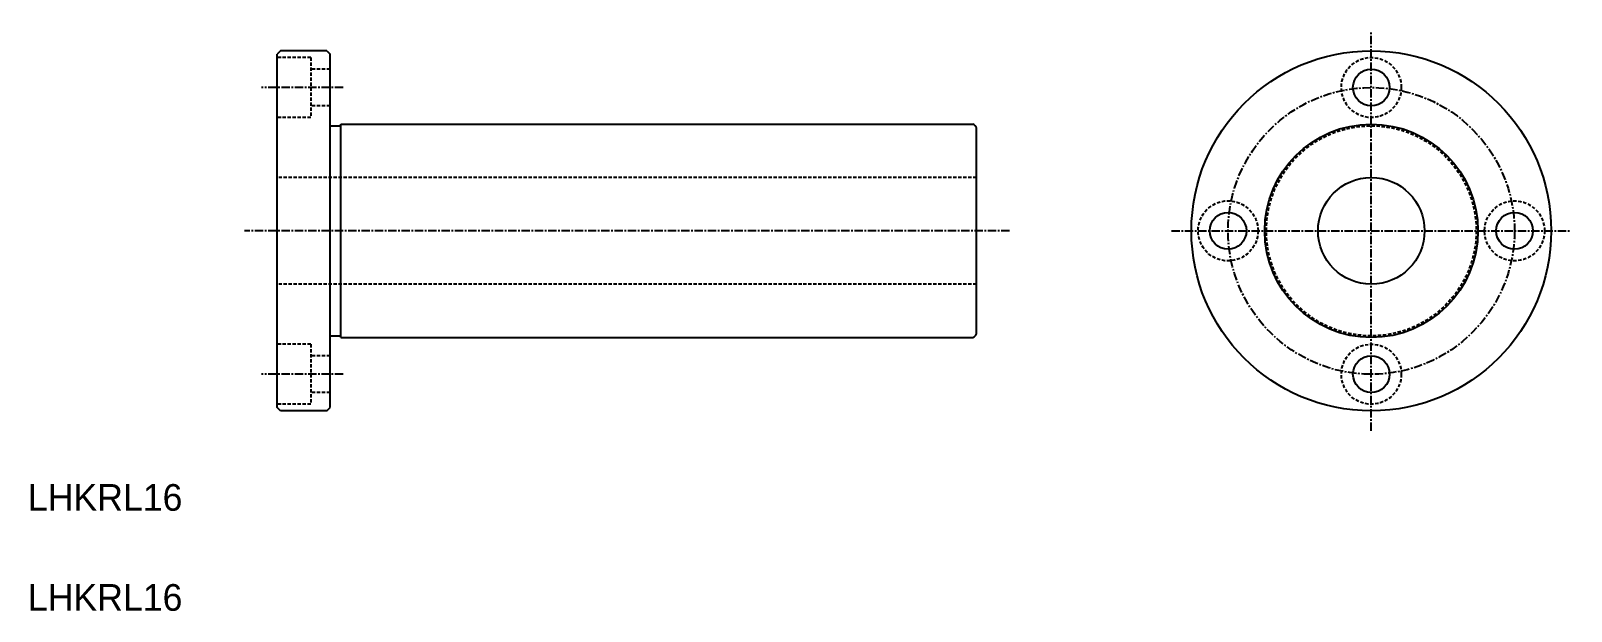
# Model space of a CAD drawing. Extents: x 211 to 442, y 146 to 233.
import ezdxf

# ---------------------------------------------------------------- set-up
doc = ezdxf.new("R2010")
doc.units = 0
doc.linetypes.add('CENTER', pattern=[2, 1.25, -0.25, 0.25, -0.25])
doc.linetypes.add('DASHED', pattern=[0.75, 0.5, -0.25])
doc.layers.get('0').update_dxf_attribs({"linetype": 'CONTINUOUS'})
doc.layers.add('CENTER', color=1, linetype='CENTER')

msp = doc.modelspace()

# ---------------------------------------------------------------- linework, layer by layer
at = {"color": 7, "linetype": 'CONTINUOUS'}
for p, q in [((248.22, 230.18), (247.72, 229.68)), ((247.72, 176.68), (247.72, 229.68)), ((255.22, 230.18), (248.22, 230.18)), ((255.22, 230.18), (255.72, 229.68)), ((255.72, 176.68), (255.72, 229.68)), ((255.72, 218.93), (257.32, 218.93)), ((257.32, 187.18), (257.32, 219.18)), ((257.32, 219.18), (352.17, 219.18)), ((352.72, 187.72), (352.72, 218.64)), ((255.72, 187.43), (257.32, 187.43)), ((257.32, 187.18), (352.17, 187.18)), ((273.34, 187.18), (273.34, 187.18)), ((290.97, 187.18), (290.97, 187.18)), ((248.22, 176.18), (247.72, 176.68)), ((255.22, 176.18), (248.22, 176.18)), ((255.22, 176.18), (255.72, 176.68))]:
    msp.add_line(p, q, dxfattribs=at)
at = {"color": 3, "linetype": 'DASHED'}
for p, q in [((252.82, 229.18), (247.72, 229.18)), ((252.82, 229.18), (252.82, 220.18)), ((255.72, 227.43), (252.82, 227.43)), ((252.82, 220.18), (247.72, 220.18)), ((255.72, 221.93), (252.82, 221.93)), ((352.72, 211.18), (247.72, 211.18)), ((352.72, 195.18), (247.72, 195.18)), ((252.82, 186.18), (247.72, 186.18)), ((252.82, 186.18), (252.82, 177.18)), ((255.72, 184.43), (252.82, 184.43)), ((255.72, 178.93), (252.82, 178.93)), ((252.82, 177.18), (247.72, 177.18))]:
    msp.add_line(p, q, dxfattribs=at)
at = {"color": 7, "linetype": 'CONTINUOUS'}
for centre, radius in [((411.97, 203.18), 27), ((411.97, 224.68), 2.75), ((411.97, 203.18), 16), ((411.97, 203.18), 8), ((390.47, 203.18), 2.75), ((433.47, 203.18), 2.75), ((411.97, 181.68), 2.75)]:
    msp.add_circle(centre, radius, dxfattribs=at)
at = {"color": 3, "linetype": 'DASHED'}
for centre, radius in [((411.97, 224.68), 4.5), ((411.97, 203.18), 15.75), ((390.47, 203.18), 4.5), ((433.47, 203.18), 4.5), ((411.97, 181.68), 4.5)]:
    msp.add_circle(centre, radius, dxfattribs=at)
at = {"color": 7, "linetype": 'CONTINUOUS'}
for centre, start, end in [((351.57, 218.03), 27.7958, 62.2042), ((351.57, 188.33), 297.7958, 332.2042)]:
    msp.add_arc(centre, 1.3, start, end, dxfattribs=at)
at = {"layer": 'CENTER', "color": 1, "linetype": 'CENTER'}
for p, q in [((411.97, 173.18), (411.97, 233.18)), ((257.64, 224.68), (245.37, 224.68)), ((357.65, 203.18), (242.82, 203.18)), ((381.97, 203.18), (441.97, 203.18)), ((257.64, 181.68), (245.37, 181.68))]:
    msp.add_line(p, q, dxfattribs=at)
msp.add_circle((411.97, 203.18), 21.5, dxfattribs=at)

# ---------------------------------------------------------------- texts
at = {"color": 7, "linetype": 'CONTINUOUS'}
for p in [(210.33, 161.2), (210.33, 146.2)]:
    msp.add_text('LHKRL16', height=4, dxfattribs=at).set_placement(p)

doc.saveas('drawing.dxf')
